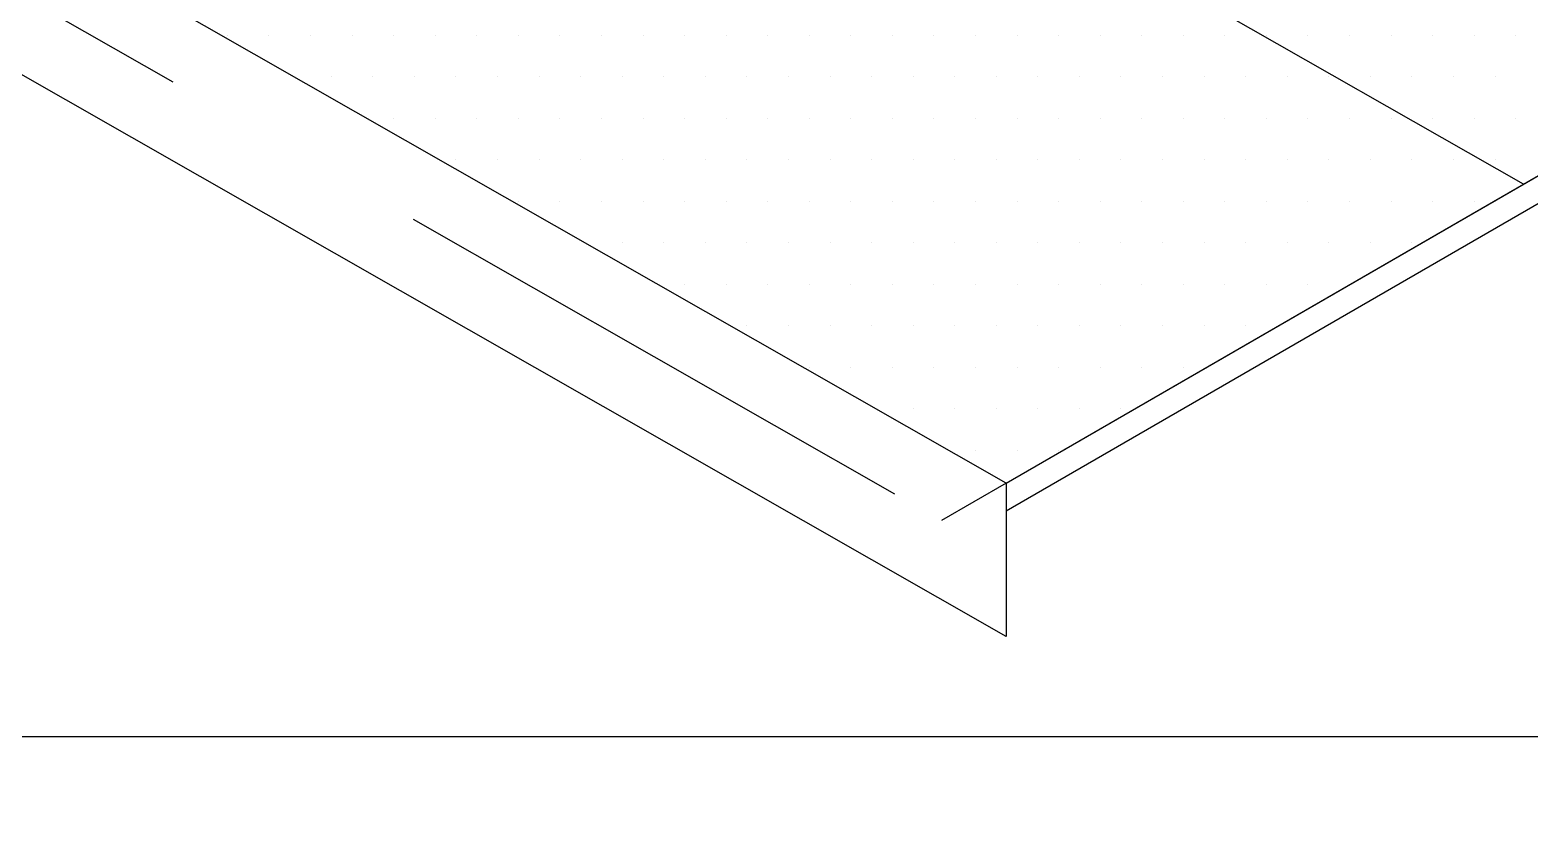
# Model space of a CAD drawing. Header units: inches. Extents: x -20.8 to 74.7, y -53.7 to 19.1.
# Drawn here: x -7.428 to -6.752, y 10.963 to 11.32 of the extents above; entities that cross this region are included whole.
import ezdxf

# ---------------------------------------------------------------- set-up
doc = ezdxf.new("R2010")
doc.units = ezdxf.units.IN
doc.header["$MEASUREMENT"] = 0
doc.linetypes.add('AI-Linetype-14', pattern=[0.375113, 0.250075, -0.125038])
doc.linetypes.add('AI-Linetype-15', pattern=[0.375113, 0.250075, -0.125038])
for name, color, linetype, lineweight in [('.ATI-HATCH', 7, 'Continuous', 0), ('G-ANNO-TTLB', 7, 'Continuous', 0), ('TYVEK', 7, 'Continuous', 0)]:
    doc.layers.add(name, color=color, linetype=linetype, lineweight=lineweight)

# ---------------------------------------------------------------- blocks, each defined once
blk = doc.blocks.new('Block_856')
at = {"layer": '.ATI-HATCH'}
for points, knots in [([(-8.6217, 12.31639), (-8.6217, 12.31639), (-8.73838, 12.24888), (-8.73838, 12.24888), (-8.73838, 12.24888), (-8.85506, 12.18138), (-8.85506, 12.18138), (-8.85506, 12.18138), (-6.9879, 11.11519), (-6.9879, 11.11519), (-6.9879, 11.11519), (-6.75454, 11.2502), (-6.75454, 11.2502), (-6.75454, 11.2502), (-8.6217, 12.31639), (-8.6217, 12.31639)], [0, 0, 0, 0, 1, 1, 1, 2, 2, 2, 3, 3, 3, 4, 4, 4, 5, 5, 5, 5]), ([(-7.00528, 11.52751), (-7.00528, 11.52751), (-7.01527, 11.39908), (-7.01527, 11.39908), (-7.01527, 11.39908), (-6.75454, 11.2502), (-6.75454, 11.2502), (-6.75454, 11.2502), (-6.63786, 11.3177), (-6.63786, 11.3177), (-6.63786, 11.3177), (-7.00528, 11.52751), (-7.00528, 11.52751)], [0, 0, 0, 0, 1, 1, 1, 2, 2, 2, 3, 3, 3, 4, 4, 4, 4])]:
    blk.add_open_spline(points, degree=3, knots=knots, dxfattribs=at)
at = {"layer": '.ATI-HATCH', "color": 8, "lineweight": 0, "true_color": 0x818080}
for points in [[(-7.33939, 11.31759), (-7.33939, 11.31759), (-7.33939, 11.31759), (-7.33939, 11.31759)], [(-7.32064, 11.31759), (-7.32064, 11.31759), (-7.32064, 11.31759), (-7.32064, 11.31759)], [(-7.30188, 11.31759), (-7.30188, 11.31759), (-7.30188, 11.31759), (-7.30188, 11.31759)], [(-7.28313, 11.31759), (-7.28313, 11.31759), (-7.28313, 11.31759), (-7.28313, 11.31759)], [(-7.26437, 11.31759), (-7.26437, 11.31759), (-7.26437, 11.31759), (-7.26437, 11.31759)], [(-7.24562, 11.31759), (-7.24562, 11.31759), (-7.24562, 11.31759), (-7.24562, 11.31759)], [(-7.22686, 11.31759), (-7.22686, 11.31759), (-7.22686, 11.31759), (-7.22686, 11.31759)], [(-7.2081, 11.31759), (-7.2081, 11.31759), (-7.2081, 11.31759), (-7.2081, 11.31759)], [(-7.18935, 11.31759), (-7.18935, 11.31759), (-7.18935, 11.31759), (-7.18935, 11.31759)], [(-7.17059, 11.31759), (-7.17059, 11.31759), (-7.17059, 11.31759), (-7.17059, 11.31759)], [(-7.15184, 11.31759), (-7.15184, 11.31759), (-7.15184, 11.31759), (-7.15184, 11.31759)], [(-7.13308, 11.31759), (-7.13308, 11.31759), (-7.13308, 11.31759), (-7.13308, 11.31759)], [(-7.11433, 11.31759), (-7.11433, 11.31759), (-7.11433, 11.31759), (-7.11433, 11.31759)], [(-7.09557, 11.31759), (-7.09557, 11.31759), (-7.09557, 11.31759), (-7.09557, 11.31759)], [(-7.07682, 11.31759), (-7.07682, 11.31759), (-7.07682, 11.31759), (-7.07682, 11.31759)], [(-7.05806, 11.31759), (-7.05806, 11.31759), (-7.05806, 11.31759), (-7.05806, 11.31759)], [(-7.0393, 11.31759), (-7.0393, 11.31759), (-7.0393, 11.31759), (-7.0393, 11.31759)], [(-7.02055, 11.31759), (-7.02055, 11.31759), (-7.02055, 11.31759), (-7.02055, 11.31759)], [(-7.00179, 11.31759), (-7.00179, 11.31759), (-7.00179, 11.31759), (-7.00179, 11.31759)], [(-6.98304, 11.31759), (-6.98304, 11.31759), (-6.98304, 11.31759), (-6.98304, 11.31759)], [(-6.96428, 11.31759), (-6.96428, 11.31759), (-6.96428, 11.31759), (-6.96428, 11.31759)], [(-6.94553, 11.31759), (-6.94553, 11.31759), (-6.94553, 11.31759), (-6.94553, 11.31759)], [(-6.92677, 11.31759), (-6.92677, 11.31759), (-6.92677, 11.31759), (-6.92677, 11.31759)], [(-6.90801, 11.31759), (-6.90801, 11.31759), (-6.90801, 11.31759), (-6.90801, 11.31759)], [(-6.88926, 11.31759), (-6.88926, 11.31759), (-6.88926, 11.31759), (-6.88926, 11.31759)], [(-6.8705, 11.31759), (-6.8705, 11.31759), (-6.8705, 11.31759), (-6.8705, 11.31759)], [(-6.85175, 11.31759), (-6.85175, 11.31759), (-6.85175, 11.31759), (-6.85175, 11.31759)], [(-6.83299, 11.31759), (-6.83299, 11.31759), (-6.83299, 11.31759), (-6.83299, 11.31759)], [(-6.81424, 11.31759), (-6.81424, 11.31759), (-6.81424, 11.31759), (-6.81424, 11.31759)], [(-6.79548, 11.31759), (-6.79548, 11.31759), (-6.79548, 11.31759), (-6.79548, 11.31759)], [(-6.77672, 11.31759), (-6.77672, 11.31759), (-6.77672, 11.31759), (-6.77672, 11.31759)], [(-6.75797, 11.31759), (-6.75797, 11.31759), (-6.75797, 11.31759), (-6.75797, 11.31759)], [(-7.29251, 11.29883), (-7.29251, 11.29883), (-7.29251, 11.29883), (-7.29251, 11.29883)], [(-7.27375, 11.29883), (-7.27375, 11.29883), (-7.27375, 11.29883), (-7.27375, 11.29883)], [(-7.25499, 11.29883), (-7.25499, 11.29883), (-7.25499, 11.29883), (-7.25499, 11.29883)], [(-7.23624, 11.29883), (-7.23624, 11.29883), (-7.23624, 11.29883), (-7.23624, 11.29883)], [(-7.21748, 11.29883), (-7.21748, 11.29883), (-7.21748, 11.29883), (-7.21748, 11.29883)], [(-7.19873, 11.29883), (-7.19873, 11.29883), (-7.19873, 11.29883), (-7.19873, 11.29883)], [(-7.17997, 11.29883), (-7.17997, 11.29883), (-7.17997, 11.29883), (-7.17997, 11.29883)], [(-7.16122, 11.29883), (-7.16122, 11.29883), (-7.16122, 11.29883), (-7.16122, 11.29883)], [(-7.14246, 11.29883), (-7.14246, 11.29883), (-7.14246, 11.29883), (-7.14246, 11.29883)], [(-7.1237, 11.29883), (-7.1237, 11.29883), (-7.1237, 11.29883), (-7.1237, 11.29883)], [(-7.10495, 11.29883), (-7.10495, 11.29883), (-7.10495, 11.29883), (-7.10495, 11.29883)], [(-7.08619, 11.29883), (-7.08619, 11.29883), (-7.08619, 11.29883), (-7.08619, 11.29883)], [(-7.06744, 11.29883), (-7.06744, 11.29883), (-7.06744, 11.29883), (-7.06744, 11.29883)], [(-7.04868, 11.29883), (-7.04868, 11.29883), (-7.04868, 11.29883), (-7.04868, 11.29883)], [(-7.02993, 11.29883), (-7.02993, 11.29883), (-7.02993, 11.29883), (-7.02993, 11.29883)], [(-7.01117, 11.29883), (-7.01117, 11.29883), (-7.01117, 11.29883), (-7.01117, 11.29883)], [(-6.99241, 11.29883), (-6.99241, 11.29883), (-6.99241, 11.29883), (-6.99241, 11.29883)], [(-6.97366, 11.29883), (-6.97366, 11.29883), (-6.97366, 11.29883), (-6.97366, 11.29883)], [(-6.9549, 11.29883), (-6.9549, 11.29883), (-6.9549, 11.29883), (-6.9549, 11.29883)], [(-6.93615, 11.29883), (-6.93615, 11.29883), (-6.93615, 11.29883), (-6.93615, 11.29883)], [(-6.91739, 11.29883), (-6.91739, 11.29883), (-6.91739, 11.29883), (-6.91739, 11.29883)], [(-6.89864, 11.29883), (-6.89864, 11.29883), (-6.89864, 11.29883), (-6.89864, 11.29883)], [(-6.87988, 11.29883), (-6.87988, 11.29883), (-6.87988, 11.29883), (-6.87988, 11.29883)], [(-6.86112, 11.29883), (-6.86112, 11.29883), (-6.86112, 11.29883), (-6.86112, 11.29883)], [(-6.84237, 11.29883), (-6.84237, 11.29883), (-6.84237, 11.29883), (-6.84237, 11.29883)], [(-6.82361, 11.29883), (-6.82361, 11.29883), (-6.82361, 11.29883), (-6.82361, 11.29883)], [(-6.80486, 11.29883), (-6.80486, 11.29883), (-6.80486, 11.29883), (-6.80486, 11.29883)], [(-6.7861, 11.29883), (-6.7861, 11.29883), (-6.7861, 11.29883), (-6.7861, 11.29883)], [(-6.76735, 11.29883), (-6.76735, 11.29883), (-6.76735, 11.29883), (-6.76735, 11.29883)], [(-7.26437, 11.28008), (-7.26437, 11.28008), (-7.26437, 11.28008), (-7.26437, 11.28008)], [(-7.24562, 11.28008), (-7.24562, 11.28008), (-7.24562, 11.28008), (-7.24562, 11.28008)], [(-7.22686, 11.28008), (-7.22686, 11.28008), (-7.22686, 11.28008), (-7.22686, 11.28008)], [(-7.2081, 11.28008), (-7.2081, 11.28008), (-7.2081, 11.28008), (-7.2081, 11.28008)], [(-7.18935, 11.28008), (-7.18935, 11.28008), (-7.18935, 11.28008), (-7.18935, 11.28008)], [(-7.17059, 11.28008), (-7.17059, 11.28008), (-7.17059, 11.28008), (-7.17059, 11.28008)], [(-7.15184, 11.28008), (-7.15184, 11.28008), (-7.15184, 11.28008), (-7.15184, 11.28008)], [(-7.13308, 11.28008), (-7.13308, 11.28008), (-7.13308, 11.28008), (-7.13308, 11.28008)], [(-7.11433, 11.28008), (-7.11433, 11.28008), (-7.11433, 11.28008), (-7.11433, 11.28008)], [(-7.09557, 11.28008), (-7.09557, 11.28008), (-7.09557, 11.28008), (-7.09557, 11.28008)], [(-7.07682, 11.28008), (-7.07682, 11.28008), (-7.07682, 11.28008), (-7.07682, 11.28008)], [(-7.05806, 11.28008), (-7.05806, 11.28008), (-7.05806, 11.28008), (-7.05806, 11.28008)], [(-7.0393, 11.28008), (-7.0393, 11.28008), (-7.0393, 11.28008), (-7.0393, 11.28008)], [(-7.02055, 11.28008), (-7.02055, 11.28008), (-7.02055, 11.28008), (-7.02055, 11.28008)], [(-7.00179, 11.28008), (-7.00179, 11.28008), (-7.00179, 11.28008), (-7.00179, 11.28008)], [(-6.98304, 11.28008), (-6.98304, 11.28008), (-6.98304, 11.28008), (-6.98304, 11.28008)], [(-6.96428, 11.28008), (-6.96428, 11.28008), (-6.96428, 11.28008), (-6.96428, 11.28008)], [(-6.94553, 11.28008), (-6.94553, 11.28008), (-6.94553, 11.28008), (-6.94553, 11.28008)], [(-6.92677, 11.28008), (-6.92677, 11.28008), (-6.92677, 11.28008), (-6.92677, 11.28008)], [(-6.90801, 11.28008), (-6.90801, 11.28008), (-6.90801, 11.28008), (-6.90801, 11.28008)], [(-6.88926, 11.28008), (-6.88926, 11.28008), (-6.88926, 11.28008), (-6.88926, 11.28008)], [(-6.8705, 11.28008), (-6.8705, 11.28008), (-6.8705, 11.28008), (-6.8705, 11.28008)], [(-6.85175, 11.28008), (-6.85175, 11.28008), (-6.85175, 11.28008), (-6.85175, 11.28008)], [(-6.83299, 11.28008), (-6.83299, 11.28008), (-6.83299, 11.28008), (-6.83299, 11.28008)], [(-6.81424, 11.28008), (-6.81424, 11.28008), (-6.81424, 11.28008), (-6.81424, 11.28008)], [(-6.79548, 11.28008), (-6.79548, 11.28008), (-6.79548, 11.28008), (-6.79548, 11.28008)], [(-6.77672, 11.28008), (-6.77672, 11.28008), (-6.77672, 11.28008), (-6.77672, 11.28008)], [(-6.75797, 11.28008), (-6.75797, 11.28008), (-6.75797, 11.28008), (-6.75797, 11.28008)], [(-7.23624, 11.26132), (-7.23624, 11.26132), (-7.23624, 11.26132), (-7.23624, 11.26132)], [(-7.21748, 11.26132), (-7.21748, 11.26132), (-7.21748, 11.26132), (-7.21748, 11.26132)], [(-7.19873, 11.26132), (-7.19873, 11.26132), (-7.19873, 11.26132), (-7.19873, 11.26132)], [(-7.17997, 11.26132), (-7.17997, 11.26132), (-7.17997, 11.26132), (-7.17997, 11.26132)], [(-7.16122, 11.26132), (-7.16122, 11.26132), (-7.16122, 11.26132), (-7.16122, 11.26132)], [(-7.14246, 11.26132), (-7.14246, 11.26132), (-7.14246, 11.26132), (-7.14246, 11.26132)], [(-7.1237, 11.26132), (-7.1237, 11.26132), (-7.1237, 11.26132), (-7.1237, 11.26132)], [(-7.10495, 11.26132), (-7.10495, 11.26132), (-7.10495, 11.26132), (-7.10495, 11.26132)], [(-7.08619, 11.26132), (-7.08619, 11.26132), (-7.08619, 11.26132), (-7.08619, 11.26132)], [(-7.06744, 11.26132), (-7.06744, 11.26132), (-7.06744, 11.26132), (-7.06744, 11.26132)], [(-7.04868, 11.26132), (-7.04868, 11.26132), (-7.04868, 11.26132), (-7.04868, 11.26132)], [(-7.02993, 11.26132), (-7.02993, 11.26132), (-7.02993, 11.26132), (-7.02993, 11.26132)], [(-7.01117, 11.26132), (-7.01117, 11.26132), (-7.01117, 11.26132), (-7.01117, 11.26132)], [(-6.99241, 11.26132), (-6.99241, 11.26132), (-6.99241, 11.26132), (-6.99241, 11.26132)], [(-6.97366, 11.26132), (-6.97366, 11.26132), (-6.97366, 11.26132), (-6.97366, 11.26132)], [(-6.9549, 11.26132), (-6.9549, 11.26132), (-6.9549, 11.26132), (-6.9549, 11.26132)], [(-6.93615, 11.26132), (-6.93615, 11.26132), (-6.93615, 11.26132), (-6.93615, 11.26132)], [(-6.91739, 11.26132), (-6.91739, 11.26132), (-6.91739, 11.26132), (-6.91739, 11.26132)], [(-6.89864, 11.26132), (-6.89864, 11.26132), (-6.89864, 11.26132), (-6.89864, 11.26132)], [(-6.87988, 11.26132), (-6.87988, 11.26132), (-6.87988, 11.26132), (-6.87988, 11.26132)], [(-6.86112, 11.26132), (-6.86112, 11.26132), (-6.86112, 11.26132), (-6.86112, 11.26132)], [(-6.84237, 11.26132), (-6.84237, 11.26132), (-6.84237, 11.26132), (-6.84237, 11.26132)], [(-6.82361, 11.26132), (-6.82361, 11.26132), (-6.82361, 11.26132), (-6.82361, 11.26132)], [(-6.80486, 11.26132), (-6.80486, 11.26132), (-6.80486, 11.26132), (-6.80486, 11.26132)], [(-6.7861, 11.26132), (-6.7861, 11.26132), (-6.7861, 11.26132), (-6.7861, 11.26132)], [(-6.76735, 11.26132), (-6.76735, 11.26132), (-6.76735, 11.26132), (-6.76735, 11.26132)], [(-7.2081, 11.24256), (-7.2081, 11.24256), (-7.2081, 11.24256), (-7.2081, 11.24256)], [(-7.18935, 11.24256), (-7.18935, 11.24256), (-7.18935, 11.24256), (-7.18935, 11.24256)], [(-7.17059, 11.24256), (-7.17059, 11.24256), (-7.17059, 11.24256), (-7.17059, 11.24256)], [(-7.15184, 11.24256), (-7.15184, 11.24256), (-7.15184, 11.24256), (-7.15184, 11.24256)], [(-7.13308, 11.24256), (-7.13308, 11.24256), (-7.13308, 11.24256), (-7.13308, 11.24256)], [(-7.11433, 11.24256), (-7.11433, 11.24256), (-7.11433, 11.24256), (-7.11433, 11.24256)], [(-7.09557, 11.24256), (-7.09557, 11.24256), (-7.09557, 11.24256), (-7.09557, 11.24256)], [(-7.07682, 11.24256), (-7.07682, 11.24256), (-7.07682, 11.24256), (-7.07682, 11.24256)], [(-7.05806, 11.24256), (-7.05806, 11.24256), (-7.05806, 11.24256), (-7.05806, 11.24256)], [(-7.0393, 11.24256), (-7.0393, 11.24256), (-7.0393, 11.24256), (-7.0393, 11.24256)], [(-7.02055, 11.24256), (-7.02055, 11.24256), (-7.02055, 11.24256), (-7.02055, 11.24256)], [(-7.00179, 11.24256), (-7.00179, 11.24256), (-7.00179, 11.24256), (-7.00179, 11.24256)], [(-6.98304, 11.24256), (-6.98304, 11.24256), (-6.98304, 11.24256), (-6.98304, 11.24256)], [(-6.96428, 11.24256), (-6.96428, 11.24256), (-6.96428, 11.24256), (-6.96428, 11.24256)], [(-6.94553, 11.24256), (-6.94553, 11.24256), (-6.94553, 11.24256), (-6.94553, 11.24256)], [(-6.92677, 11.24256), (-6.92677, 11.24256), (-6.92677, 11.24256), (-6.92677, 11.24256)], [(-6.90801, 11.24256), (-6.90801, 11.24256), (-6.90801, 11.24256), (-6.90801, 11.24256)], [(-6.88926, 11.24256), (-6.88926, 11.24256), (-6.88926, 11.24256), (-6.88926, 11.24256)], [(-6.8705, 11.24256), (-6.8705, 11.24256), (-6.8705, 11.24256), (-6.8705, 11.24256)], [(-6.85175, 11.24256), (-6.85175, 11.24256), (-6.85175, 11.24256), (-6.85175, 11.24256)], [(-6.83299, 11.24256), (-6.83299, 11.24256), (-6.83299, 11.24256), (-6.83299, 11.24256)], [(-6.81424, 11.24256), (-6.81424, 11.24256), (-6.81424, 11.24256), (-6.81424, 11.24256)], [(-6.79548, 11.24256), (-6.79548, 11.24256), (-6.79548, 11.24256), (-6.79548, 11.24256)], [(-6.77672, 11.24256), (-6.77672, 11.24256), (-6.77672, 11.24256), (-6.77672, 11.24256)], [(-7.16122, 11.22381), (-7.16122, 11.22381), (-7.16122, 11.22381), (-7.16122, 11.22381)], [(-7.14246, 11.22381), (-7.14246, 11.22381), (-7.14246, 11.22381), (-7.14246, 11.22381)], [(-7.1237, 11.22381), (-7.1237, 11.22381), (-7.1237, 11.22381), (-7.1237, 11.22381)], [(-7.10495, 11.22381), (-7.10495, 11.22381), (-7.10495, 11.22381), (-7.10495, 11.22381)], [(-7.08619, 11.22381), (-7.08619, 11.22381), (-7.08619, 11.22381), (-7.08619, 11.22381)], [(-7.06744, 11.22381), (-7.06744, 11.22381), (-7.06744, 11.22381), (-7.06744, 11.22381)], [(-7.04868, 11.22381), (-7.04868, 11.22381), (-7.04868, 11.22381), (-7.04868, 11.22381)], [(-7.02993, 11.22381), (-7.02993, 11.22381), (-7.02993, 11.22381), (-7.02993, 11.22381)], [(-7.01117, 11.22381), (-7.01117, 11.22381), (-7.01117, 11.22381), (-7.01117, 11.22381)], [(-6.99241, 11.22381), (-6.99241, 11.22381), (-6.99241, 11.22381), (-6.99241, 11.22381)], [(-6.97366, 11.22381), (-6.97366, 11.22381), (-6.97366, 11.22381), (-6.97366, 11.22381)], [(-6.9549, 11.22381), (-6.9549, 11.22381), (-6.9549, 11.22381), (-6.9549, 11.22381)], [(-6.93615, 11.22381), (-6.93615, 11.22381), (-6.93615, 11.22381), (-6.93615, 11.22381)], [(-6.91739, 11.22381), (-6.91739, 11.22381), (-6.91739, 11.22381), (-6.91739, 11.22381)], [(-6.89864, 11.22381), (-6.89864, 11.22381), (-6.89864, 11.22381), (-6.89864, 11.22381)], [(-6.87988, 11.22381), (-6.87988, 11.22381), (-6.87988, 11.22381), (-6.87988, 11.22381)], [(-6.86112, 11.22381), (-6.86112, 11.22381), (-6.86112, 11.22381), (-6.86112, 11.22381)], [(-6.84237, 11.22381), (-6.84237, 11.22381), (-6.84237, 11.22381), (-6.84237, 11.22381)], [(-6.82361, 11.22381), (-6.82361, 11.22381), (-6.82361, 11.22381), (-6.82361, 11.22381)], [(-6.80486, 11.22381), (-6.80486, 11.22381), (-6.80486, 11.22381), (-6.80486, 11.22381)], [(-7.13308, 11.20505), (-7.13308, 11.20505), (-7.13308, 11.20505), (-7.13308, 11.20505)], [(-7.11433, 11.20505), (-7.11433, 11.20505), (-7.11433, 11.20505), (-7.11433, 11.20505)], [(-7.09557, 11.20505), (-7.09557, 11.20505), (-7.09557, 11.20505), (-7.09557, 11.20505)], [(-7.07682, 11.20505), (-7.07682, 11.20505), (-7.07682, 11.20505), (-7.07682, 11.20505)], [(-7.05806, 11.20505), (-7.05806, 11.20505), (-7.05806, 11.20505), (-7.05806, 11.20505)], [(-7.0393, 11.20505), (-7.0393, 11.20505), (-7.0393, 11.20505), (-7.0393, 11.20505)], [(-7.02055, 11.20505), (-7.02055, 11.20505), (-7.02055, 11.20505), (-7.02055, 11.20505)], [(-7.00179, 11.20505), (-7.00179, 11.20505), (-7.00179, 11.20505), (-7.00179, 11.20505)], [(-6.98304, 11.20505), (-6.98304, 11.20505), (-6.98304, 11.20505), (-6.98304, 11.20505)], [(-6.96428, 11.20505), (-6.96428, 11.20505), (-6.96428, 11.20505), (-6.96428, 11.20505)], [(-6.94553, 11.20505), (-6.94553, 11.20505), (-6.94553, 11.20505), (-6.94553, 11.20505)], [(-6.92677, 11.20505), (-6.92677, 11.20505), (-6.92677, 11.20505), (-6.92677, 11.20505)], [(-6.90801, 11.20505), (-6.90801, 11.20505), (-6.90801, 11.20505), (-6.90801, 11.20505)], [(-6.88926, 11.20505), (-6.88926, 11.20505), (-6.88926, 11.20505), (-6.88926, 11.20505)], [(-6.8705, 11.20505), (-6.8705, 11.20505), (-6.8705, 11.20505), (-6.8705, 11.20505)], [(-6.85175, 11.20505), (-6.85175, 11.20505), (-6.85175, 11.20505), (-6.85175, 11.20505)], [(-6.83299, 11.20505), (-6.83299, 11.20505), (-6.83299, 11.20505), (-6.83299, 11.20505)], [(-7.10495, 11.1863), (-7.10495, 11.1863), (-7.10495, 11.1863), (-7.10495, 11.1863)], [(-7.08619, 11.1863), (-7.08619, 11.1863), (-7.08619, 11.1863), (-7.08619, 11.1863)], [(-7.06744, 11.1863), (-7.06744, 11.1863), (-7.06744, 11.1863), (-7.06744, 11.1863)], [(-7.04868, 11.1863), (-7.04868, 11.1863), (-7.04868, 11.1863), (-7.04868, 11.1863)], [(-7.02993, 11.1863), (-7.02993, 11.1863), (-7.02993, 11.1863), (-7.02993, 11.1863)], [(-7.01117, 11.1863), (-7.01117, 11.1863), (-7.01117, 11.1863), (-7.01117, 11.1863)], [(-6.99241, 11.1863), (-6.99241, 11.1863), (-6.99241, 11.1863), (-6.99241, 11.1863)], [(-6.97366, 11.1863), (-6.97366, 11.1863), (-6.97366, 11.1863), (-6.97366, 11.1863)], [(-6.9549, 11.1863), (-6.9549, 11.1863), (-6.9549, 11.1863), (-6.9549, 11.1863)], [(-6.93615, 11.1863), (-6.93615, 11.1863), (-6.93615, 11.1863), (-6.93615, 11.1863)], [(-6.91739, 11.1863), (-6.91739, 11.1863), (-6.91739, 11.1863), (-6.91739, 11.1863)], [(-6.89864, 11.1863), (-6.89864, 11.1863), (-6.89864, 11.1863), (-6.89864, 11.1863)], [(-6.87988, 11.1863), (-6.87988, 11.1863), (-6.87988, 11.1863), (-6.87988, 11.1863)], [(-7.07682, 11.16754), (-7.07682, 11.16754), (-7.07682, 11.16754), (-7.07682, 11.16754)], [(-7.05806, 11.16754), (-7.05806, 11.16754), (-7.05806, 11.16754), (-7.05806, 11.16754)], [(-7.0393, 11.16754), (-7.0393, 11.16754), (-7.0393, 11.16754), (-7.0393, 11.16754)], [(-7.02055, 11.16754), (-7.02055, 11.16754), (-7.02055, 11.16754), (-7.02055, 11.16754)], [(-7.00179, 11.16754), (-7.00179, 11.16754), (-7.00179, 11.16754), (-7.00179, 11.16754)], [(-6.98304, 11.16754), (-6.98304, 11.16754), (-6.98304, 11.16754), (-6.98304, 11.16754)], [(-6.96428, 11.16754), (-6.96428, 11.16754), (-6.96428, 11.16754), (-6.96428, 11.16754)], [(-6.94553, 11.16754), (-6.94553, 11.16754), (-6.94553, 11.16754), (-6.94553, 11.16754)], [(-6.92677, 11.16754), (-6.92677, 11.16754), (-6.92677, 11.16754), (-6.92677, 11.16754)], [(-6.90801, 11.16754), (-6.90801, 11.16754), (-6.90801, 11.16754), (-6.90801, 11.16754)], [(-7.02993, 11.14879), (-7.02993, 11.14879), (-7.02993, 11.14879), (-7.02993, 11.14879)], [(-7.01117, 11.14879), (-7.01117, 11.14879), (-7.01117, 11.14879), (-7.01117, 11.14879)], [(-6.99241, 11.14879), (-6.99241, 11.14879), (-6.99241, 11.14879), (-6.99241, 11.14879)], [(-6.97366, 11.14879), (-6.97366, 11.14879), (-6.97366, 11.14879), (-6.97366, 11.14879)], [(-6.9549, 11.14879), (-6.9549, 11.14879), (-6.9549, 11.14879), (-6.9549, 11.14879)], [(-6.93615, 11.14879), (-6.93615, 11.14879), (-6.93615, 11.14879), (-6.93615, 11.14879)], [(-7.00179, 11.13003), (-7.00179, 11.13003), (-7.00179, 11.13003), (-7.00179, 11.13003)], [(-6.98304, 11.13003), (-6.98304, 11.13003), (-6.98304, 11.13003), (-6.98304, 11.13003)], [(-6.96428, 11.13003), (-6.96428, 11.13003), (-6.96428, 11.13003), (-6.96428, 11.13003)]]:
    blk.add_open_spline(points, degree=3, dxfattribs=at)

msp = doc.modelspace()

# ---------------------------------------------------------------- hatches: boundary and pattern name
at = {"layer": 'G-ANNO-TTLB', "true_color": 0xb9529f, "transparency": 33554687}
h = msp.add_hatch(color=233, dxfattribs=at)
edge = h.paths.add_edge_path()
edge.add_spline(control_points=[(20.03424, -15.13455), (20.03424, -15.13455), (-20.6658, -15.13455), (-20.6658, -15.13455), (-20.6658, -15.13455), (-20.6658, 19.00075), (-20.6658, 19.00075), (-20.6658, 19.00075), (20.03424, 19.00075), (20.03424, 19.00075), (20.03424, 19.00075), (20.03424, -15.13455), (20.03424, -15.13455)], knot_values=[0, 0, 0, 0, 1, 1, 1, 2, 2, 2, 3, 3, 3, 4, 4, 4, 4], degree=3, periodic=0)
edge = h.paths.add_edge_path()
edge.add_spline(control_points=[(-20.54076, 18.87571), (-20.54076, 18.87571), (-20.54076, -15.00951), (-20.54076, -15.00951), (-20.54076, -15.00951), (19.9092, -15.00951), (19.9092, -15.00951), (19.9092, -15.00951), (19.9092, 18.87571), (19.9092, 18.87571), (19.9092, 18.87571), (-20.54076, 18.87571), (-20.54076, 18.87571)], knot_values=[0, 0, 0, 0, 1, 1, 1, 2, 2, 2, 3, 3, 3, 4, 4, 4, 4], degree=3, periodic=0)
edge.add_line((-20.54076, 18.87571), (-20.54076, 18.87571))

# ---------------------------------------------------------------- linework, layer by layer
at = {"layer": 'G-ANNO-TTLB'}
for points in [[(20.03424, -15.13455), (20.03424, -15.13455), (-20.6658, -15.13455), (-20.6658, -15.13455), (-20.6658, -15.13455), (-20.6658, 19.00075), (-20.6658, 19.00075), (-20.6658, 19.00075), (20.03424, 19.00075), (20.03424, 19.00075), (20.03424, 19.00075), (20.03424, -15.13455), (20.03424, -15.13455)], [(-20.54076, 18.87571), (-20.54076, 18.87571), (-20.54076, -15.00951), (-20.54076, -15.00951), (-20.54076, -15.00951), (19.9092, -15.00951), (19.9092, -15.00951), (19.9092, -15.00951), (19.9092, 18.87571), (19.9092, 18.87571), (19.9092, 18.87571), (-20.54076, 18.87571), (-20.54076, 18.87571)]]:
    msp.add_open_spline(points, degree=3, knots=[0, 0, 0, 0, 1, 1, 1, 2, 2, 2, 3, 3, 3, 4, 4, 4, 4], dxfattribs=at)
at = {"layer": 'TYVEK', "color": 133, "lineweight": 25, "true_color": 0x70ccdd}
for p, q in [((-6.75454, 11.2502), (-8.6217, 12.31639)), ((-6.9879, 11.11519), (-8.85506, 12.18138)), ((-6.9879, 11.04597), (-8.85506, 12.11216)), ((-6.9879, 11.11519), (-6.63786, 11.3177)), ((-6.9879, 11.10272), (-6.63786, 11.30523)), ((-6.9879, 11.11519), (-6.9879, 11.04597)), ((-6.9879, 11.11519), (-6.9879, 11.10272))]:
    msp.add_line(p, q, dxfattribs=at)
at = {"layer": 'TYVEK', "color": 133, "linetype": 'AI-Linetype-15', "lineweight": 25, "true_color": 0x70ccdd}
msp.add_line((-8.88423, 12.1645), (-7.01707, 11.09831), dxfattribs=at)
at = {"layer": 'TYVEK', "color": 133, "linetype": 'AI-Linetype-14', "lineweight": 25, "true_color": 0x70ccdd}
msp.add_line((-6.9879, 11.11519), (-7.01707, 11.09831), dxfattribs=at)
at = {"layer": 'TYVEK', "color": 18, "lineweight": 25, "true_color": 0x000000}
msp.add_lwpolyline([(-8.93471, 13.11611), (-6.3674, 13.11611), (-6.3674, 11.00059), (-8.93471, 11.00059)], close=True, dxfattribs=at)

# ---------------------------------------------------------------- block references
at = {"layer": '.ATI-HATCH'}
msp.add_blockref('Block_856', (0, 0), dxfattribs=at)

doc.saveas('drawing.dxf')
